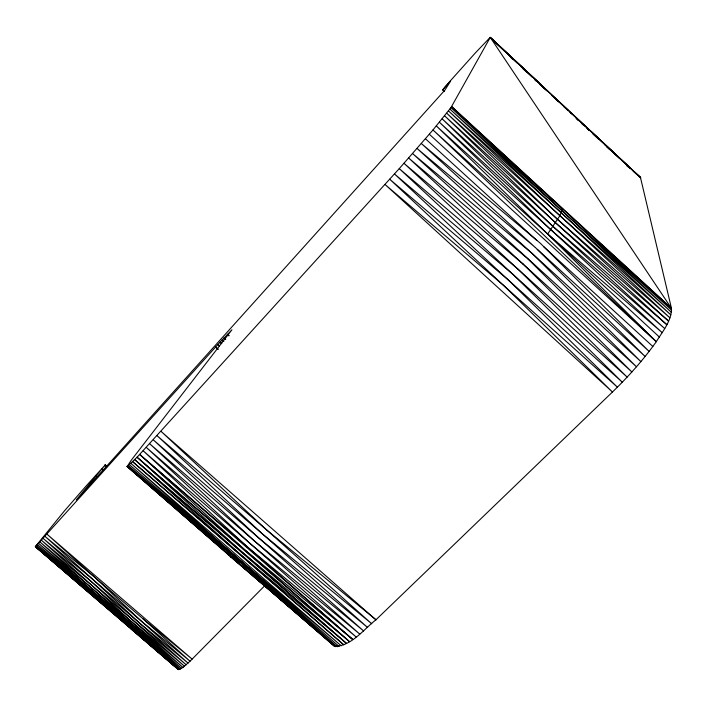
<?xml version="1.0" encoding="UTF-8"?>
<svg xmlns="http://www.w3.org/2000/svg" width="707" height="707" viewBox="0 0 707 707"><rect width="100%" height="100%" fill="white"/><g stroke="black" fill="none" stroke-linecap="round" stroke-linejoin="round"><path stroke-width="1.06" d="M339.139 646.498L235.413 556.109L232.17 557.531L127.614 466.311L233.902 556.727L337.283 646.781L130.919 463.412L341.295 645.836L128.391 465.719L233.902 556.727L335.737 646.693L231.33 557.363L127.039 466.39L334.508 646.225C351.149 646.64 363.76 629.186 375.956 619.792L612.456 392.014C628.435 376.504 643.388 359.854 656.29 341.684C662.547 331.459 671.677 320.934 671.456 308.332L490.225 37.347L540.775 84.513L490.181 37.515L450.951 107.614L432.976 129.955L399.252 168.628L137.07 457.235L127.163 466.532L131.149 460.363L231.94 329.78L217.862 344.539L35.35 546.723L178.783 669.653L182.954 667.443L190.05 661.213L265.072 585.387M444.296 91.459L442.679 89.966L445.039 86.784L475.21 53.078L490.225 37.347L640.445 177.395L671.456 308.332L451.614 106.545L562.701 209.069L559.909 215.688L547.66 233.999L656.29 341.684L429.335 134.242M442.679 89.966L450.589 81.172L444.959 90.045L76.276 499.911L105.316 464.808L85.079 487.176L64.151 511.241L35.385 546.582L178.288 669.52L147.401 642.636M633.454 171.253L640.445 177.395M535.34 247.494L645.12 356.461L417.042 148.461L535.34 247.494L421.337 143.521L540.431 243.341L649.114 351.414L537.293 249.288M143.123 618.908L190.05 661.213L141.117 620.94L92.82 579.387L43.242 538.513L90.991 581.287L137.503 624.414L184.492 666.233L38.691 543.444L180.444 669.096L35.995 546.211L178.783 669.653L36.667 545.548L181.602 668.398L40.016 542.022L186.206 664.783L139.235 622.787L92.82 579.387L45.098 536.472L94.782 577.31L143.123 618.908L192.145 659.127L47.095 534.262L94.782 577.31L141.117 620.94L188.062 663.104L139.235 622.787L90.991 581.287L41.545 540.378L89.312 582.975L135.947 625.819L182.954 667.443L37.568 544.62L179.507 669.511L35.385 546.582L83.479 587.985M218.136 349.143L215.591 347.057L218.065 349.258M219.559 345.935L217.862 344.539L219.453 346.05M221.733 343.54L220.045 342.144L221.627 343.655M352.678 639.437L244.649 549.71L137.07 457.235L241.882 551.884L346.465 643.379L239.417 553.678L132.66 461.706L343.743 644.793L239.417 553.678L134.719 459.647L241.882 551.884L349.452 641.585L244.649 549.71L139.703 454.486L247.68 547.174L352.678 639.437L139.703 454.486M223.783 341.304L222.095 339.89L223.686 341.41M225.692 339.236L224.004 337.822L225.604 339.333M228.953 335.684L227.3 334.287L228.918 335.79M83.293 587.879L125.837 624.06M127.507 625.483L130.848 628.32M132.501 629.725L134.984 631.837L132.501 629.751M137.467 633.949L139.951 636.061M142.425 638.174L144.908 640.286M147.392 642.398L149.875 644.51M152.359 646.622L154.842 648.734M157.316 650.847L159.8 652.959M162.283 655.071L164.766 657.183M168.08 660.002L169.733 661.407M35.553 546.608L83.894 587.809M182.768 514.616L250.941 574.004M252.611 575.436L255.961 578.308M257.64 579.74L291.973 609.116M293.652 610.548L297.002 613.411M298.672 614.843L301.191 616.99M303.701 619.138L305.371 620.578M308.729 623.441L310.4 624.873M320.448 633.472L333.015 644.218L322.198 634.877M130.892 628.77L178.031 669.122L178.005 668.451M129.487 464.755L235.413 556.109M237.34 561.632L239.001 563.064M269.782 589.638L271.444 591.079M273.114 592.51L276.437 595.382M278.107 596.823L281.43 599.695M283.092 601.127L285.593 603.283M288.916 606.155L290.586 607.596M293.909 610.468L295.57 611.9M230.685 555.888L230.835 556.816L334.508 646.225L127.163 466.532M137.467 634.046L139.951 636.194M142.434 638.341L144.917 640.489M137.07 457.235L349.452 641.585M134.719 459.647L346.465 643.379M95.684 476.023L97.345 477.464M42.243 551.867L43.887 553.289M47.175 556.144L48.818 557.567M52.106 560.421L53.75 561.844M57.037 564.699L58.681 566.121M61.969 568.976L63.612 570.399M66.909 573.253L68.552 574.676M71.84 577.531L73.484 578.962M77.593 582.524L79.237 583.947M129.717 468.034L137.167 474.512M142.134 478.833L138.819 475.952L142.16 478.966M143.786 480.274L147.1 483.155M149.584 485.32L152.067 487.477M174.408 506.919L181.027 512.681M182.68 514.122L185.994 517.003M188.477 519.159L190.13 520.599M221.583 547.96L224.057 550.126M105.316 464.808L106.996 466.284M105.096 465.003L106.757 466.452M105.14 465.109L106.801 466.549M104.751 465.604L106.412 467.044M101.932 469.077L103.593 470.526M152.456 646.233L154.108 647.665M157.405 650.537L159.048 651.969M162.345 654.832L163.997 656.273M128.895 467.327L137.185 474.609M143.813 480.424L146.296 482.607M149.619 485.515L151.271 486.973M155.416 490.614L175.309 508.068M176.962 509.526L180.285 512.434M562.701 209.069L450.951 107.614L671.456 312.361L448.521 110.964L559.909 215.688L669.909 317.85L557.523 219.373L446.762 113.226L559.909 215.688L670.881 314.924L449.917 109.09L671.65 310.152L562.701 209.069L671.456 308.332M576.939 119.191L578.573 120.676M581.843 123.645L583.478 125.13M587.561 128.851L589.187 130.335L586.792 128.073M425.446 138.775L536.79 240.38M543.692 246.69L652.844 346.474M547.315 91.194L540.104 84.557L545.733 89.807M552.123 95.613L568.154 110.363M570.558 112.581L630.344 168.266M511.196 57.894L512.796 59.379M522.438 68.261L526.45 71.964M534.483 79.37L536.887 81.597M659.437 337.089L547.66 233.999L432.976 129.955L656.29 341.684M592.422 133.314L598.856 139.261M604.485 144.467L619.774 158.607M622.187 160.843L630.229 168.275M490.181 37.515L640.728 177.872L590.902 131.246M552.176 95.807L558.618 101.817M563.444 106.315L568.278 110.813M569.886 112.316L571.495 113.818M575.516 117.574L578.741 120.57M581.154 122.824L584.371 125.828M632.73 170.502L639.888 177.21M489.995 37.471L505.107 51.673M508.289 54.66L517.833 63.63M521.015 66.617L532.15 77.081M534.536 79.325L536.922 81.57M593.173 134.056L598.714 139.279M606.624 146.738L609.788 149.716M626.402 165.376L627.984 166.87M230.835 556.816L231.33 557.363M375.956 619.792L266.283 529.614L157.113 435.733L262.191 533.705L367.622 627.498L258.258 537.532L149.725 443.784L254.511 541.067L359.792 634.108L250.976 544.284L143.168 450.81L247.68 547.174L356.134 636.945L250.976 544.284L146.322 447.434L254.511 541.067L363.628 630.953L258.258 537.532L153.322 439.878L262.191 533.705L371.741 623.768L266.283 529.614L161.072 431.385L375.956 619.792M532.141 253.451L412.588 153.552L640.896 361.595L532.141 253.451M527.669 258.709L408.664 158.023L523.039 264.038L636.468 366.774L527.669 258.709M523.039 264.038L403.989 163.308L518.266 269.411L631.872 371.953L523.039 264.038M518.266 269.411L399.252 168.628L513.397 274.776L627.136 377.105L518.266 269.411M513.397 274.776L394.488 173.957L508.457 280.105L622.301 382.195L513.397 274.776M508.457 280.105L389.725 179.251L503.499 285.345L617.397 387.171L508.457 280.105M503.499 285.345L385.006 184.465L612.456 392.014L503.499 285.345M234.026 558.733L232.356 557.31L234.008 558.76M666.825 324.681L552.954 226.408L439.436 122.258L550.815 229.704L662.247 332.697L547.66 233.999L436.352 125.961L550.815 229.704L664.713 328.552L552.954 226.408L442.211 118.9L666.825 324.681M668.557 321.111L555.419 222.714L444.659 115.877L668.557 321.111M229.024 554.447L227.371 553.007L229.033 554.429"/></g></svg>
